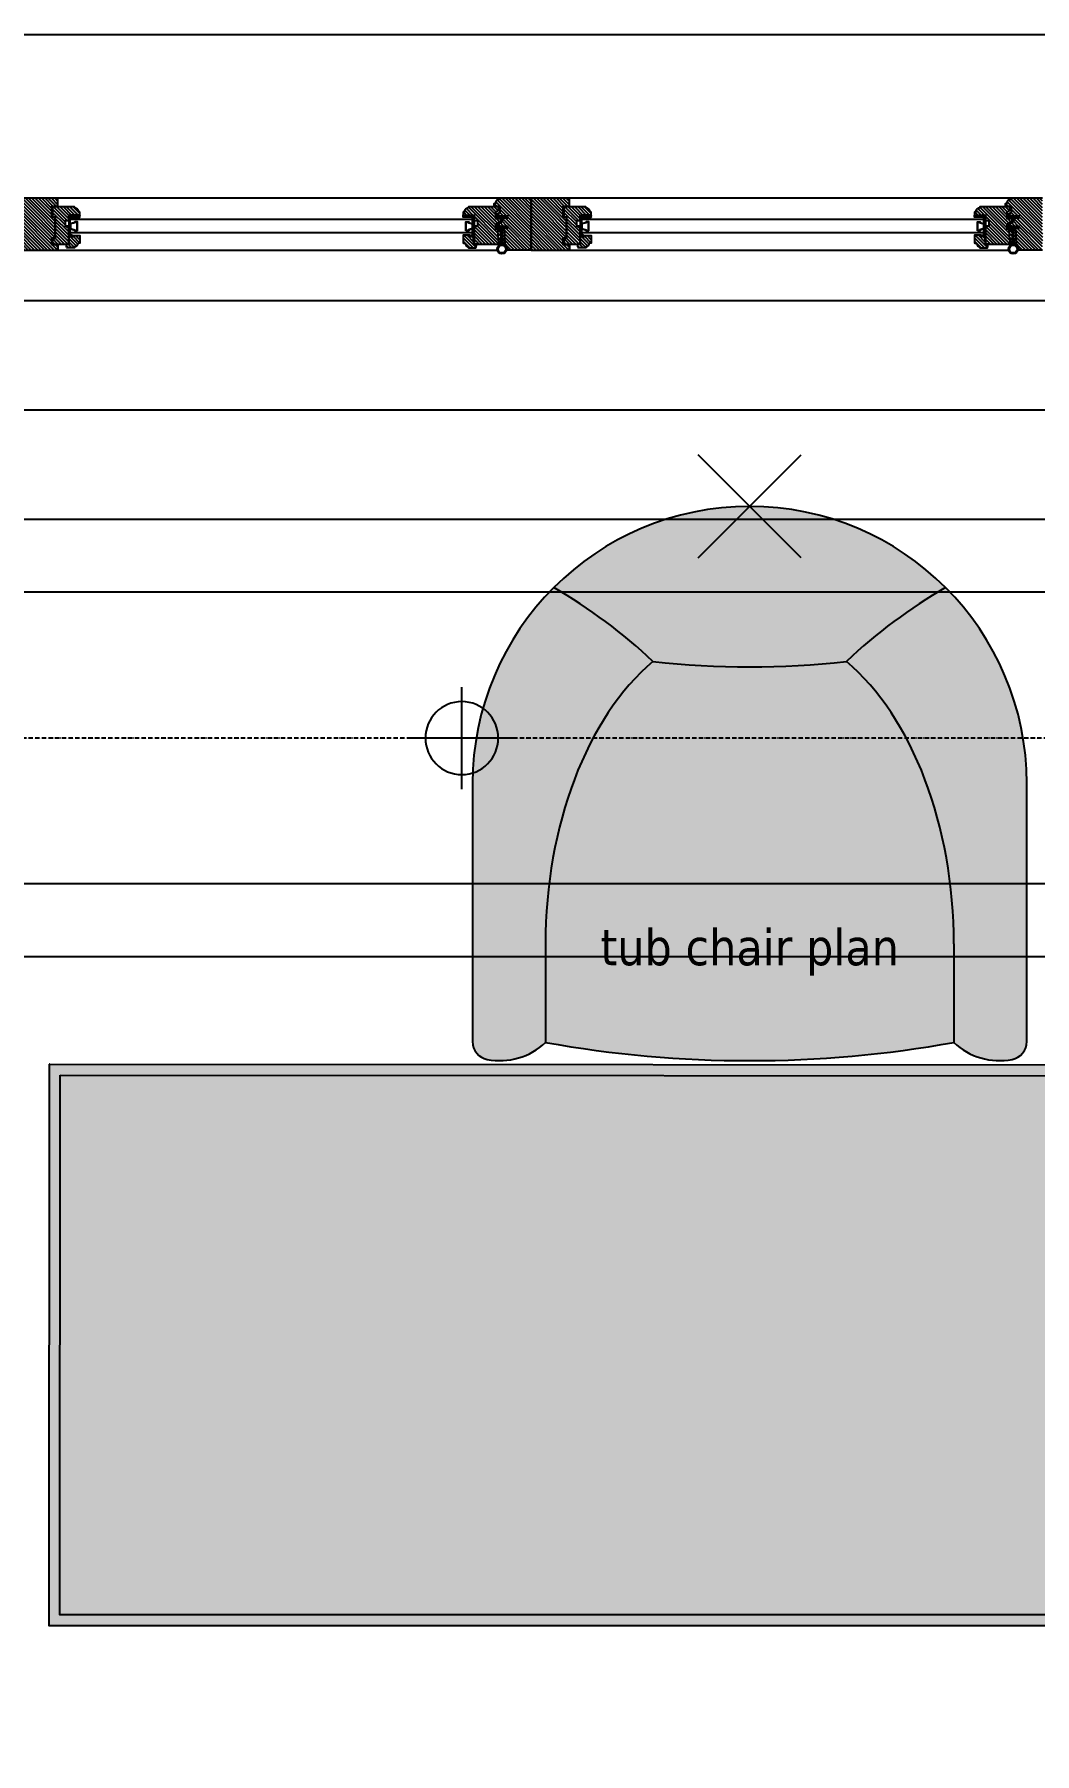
# Model space of a CAD drawing. Header units: millimetres. Extents: x 10553 to 38258, y 46576 to 64025.
# Drawn here: x 27994 to 29366, y 56403 to 58760 of the extents above; entities that cross this region are included whole.
import ezdxf

# ---------------------------------------------------------------- set-up
doc = ezdxf.new("R2010")
doc.units = ezdxf.units.MM
doc.linetypes.add('ACAD_ISO10W100', pattern=[18, 12, -3, 0, -3])
doc.linetypes.add('HIDDEN2', pattern=[4.7625, 3.175, -1.5875])
for name, color, linetype in [('ceiling', 232, 'Continuous'), ('cont', 175, 'Continuous'), ('contour', 4, 'Continuous'), ('floor', 172, 'Continuous'), ('furn', 34, 'Continuous'), ('furn hatch', 254, 'Continuous'), ('light', 230, 'Continuous'), ('plaster', 81, 'Continuous'), ('wall', 5, 'Continuous'), ('windows', 7, 'Continuous')]:
    doc.layers.add(name, color=color, linetype=linetype)
doc.styles.get("Standard").update_dxf_attribs({"font": 'arial.ttf'})

# ---------------------------------------------------------------- blocks, each defined once
blk = doc.blocks.new('tub chair (pl)')
at = {"layer": 'furn hatch'}
blk.add_hatch(color=256, dxfattribs=at).paths.add_polyline_path([(-380, -380), (-380, -733.8, 0.359132), (-359.8, -758.3, 0.242773), (-280, -735, 0.089286), (280, -735, 0.242773), (359.8, -758.3, 0.359132), (380, -733.8), (380, -380, 1)])
at = {"color": 0}
for p, q in [((-280, -600), (-280, -735)), ((280, -600), (280, -735))]:
    blk.add_line(p, q, dxfattribs=at)
blk.add_lwpolyline([(280, -735, 0.242773), (359.8, -758.3, 0.359132), (380, -733.8), (380, -380, 1), (-380, -380), (-380, -733.8, 0.359132), (-359.8, -758.3, 0.242773), (-280, -735)], format="xyb", dxfattribs=at)
for centre, radius, start, end in [((-636, -747.3), 734.5, 46.7343, 59.9917), ((636, -747.3), 734.5, 120.0083, 133.2657), ((0, 955.2), 1175.2, 263.5198, 276.4802), ((0, 820.5), 1580.5, 259.7957, 280.2043)]:
    blk.add_arc(centre, radius, start, end, dxfattribs=at)
for start_param, end_param in [(3.63505, 4.712389), (1.570796, 2.648135)]:
    blk.add_ellipse((0, -600), major_axis=(0, -440), ratio=0.636364, start_param=start_param, end_param=end_param, dxfattribs=at)
at = {"layer": 'contour'}
blk.add_lwpolyline([(280, -735, 0.242773), (359.8, -758.3, 0.359132), (380, -733.8), (380, -380, 1), (-380, -380), (-380, -733.8, 0.359132), (-359.8, -758.3, 0.242773), (-280, -735, 0.089286)], format="xyb", close=True, dxfattribs=at)
blk = doc.blocks.new('chair 700 plan')
at = {"layer": 'Defpoints', "color": 1}
for points in [[(-70.7, -70.7), (70.7, 70.7)], [(70.7, -70.7), (-70.7, 70.7)]]:
    blk.add_lwpolyline(points, dxfattribs=at)
at = {"layer": 'cont', "color": 34}
blk.add_blockref('tub chair (pl)', (0, 0), dxfattribs=at)
at = {"layer": 'Defpoints', "color": 40, "insert": (0, -611.3), "char_height": 50, "width": 1041.993, "attachment_point": 5}
blk.add_mtext('{\\fTahoma|b0|i0|c0|p34;tub chair plan}', dxfattribs=at)
blk = doc.blocks.new('downlight')
at = {"color": 0}
for p, q in [((0, 10.5), (0, -10.5)), ((-10.5, 0), (10.5, 0))]:
    blk.add_line(p, q, dxfattribs=at)
blk.add_circle((0, 0), 7.5, dxfattribs=at)
blk = doc.blocks.new('Joint-K7335')
at = {"layer": 'windows', "color": 7}
for points in [[(3.9, 10.7, -0.206505), (4.5, 11.8, -0.277528), (4.6, 11.7), (4.7, 11.5, 0.626267), (5.4, 11.5, 0.131441), (5.5, 11.7), (5.5, 18, 0.509109), (4.6, 18.4, -0.294424), (2, 18.3, 0.173488), (1.3, 18.5), (0, 18.5), (0, 2.1, 0.415334), (1.2, 0.9, 0.048115), (1.5, 0.9, 0.113375), (1.5, 1), (4, 2.8, 0.235966), (4, 2.9), (4, 3.3, 0.247659), (4, 3.4, 0.287937), (3.6, 3.4), (1.8, 2.3, -0.576722), (1.5, 2.5), (1.5, 3.3, -0.235966), (1.6, 3.5), (4, 5.3, 0.235966), (4, 5.3), (4, 5.7, 0.247659), (4, 5.8, 0.287937), (3.6, 5.8), (1.8, 4.8, -0.576722), (1.5, 5), (1.5, 6.3, -0.384094), (2.6, 7.5, -0.021813), (2.7, 7.5), (6.5, 7.5), (6.5, 7.6, 0.333043), (5.7, 8.5, -0.293245), (5.3, 8.9, 0.008528), (5.2, 9.3, 0.265517), (5, 9.5, 0.023748), (4.8, 9.5, -0.356149), (3.9, 10.7, -0.356149)], [(3.2, 10.8, 0.355005), (4.6, 8.8, -0.567624), (4.7, 8.8, -0.24708), (4.4, 8.7), (2.2, 9, -0.351704), (1.2, 10.1), (1.2, 12.9, -0.414214), (1.5, 13.2), (1.6, 13.2, 0.277073), (1.9, 13.4), (3.7, 16.8, -0.041112), (3.8, 17), (4.1, 17.7, -0.50666), (4.6, 17.7, -0.2771), (4.6, 17.5), (4.6, 13.3, 0.213422), (4.7, 13.1, -0.886227), (4.4, 12.6, 0.250571), (3.2, 10.8)]]:
    blk.add_lwpolyline(points, format="xyb", dxfattribs=at)
blk.add_lwpolyline([(1.6, 17.8, 0.632714), (1, 17.6), (1, 14.2, 0.78091), (1.6, 14.1), (3.2, 17.1, -0.117333), (3.3, 17.2, 1.218085), (3, 17.5, -0.285776), (2.7, 17.3, -0.145588)], format="xyb", close=True, dxfattribs=at)
blk = doc.blocks.new('table 36')
h = blk.add_hatch(color=254)
h.dxf.hatch_style = 1
h.paths.add_polyline_path([(-2228.6, 770), (-572.1, 769), (-572.1, 1537.9), (0, 1537.9), (0, 0), (-2228.6, 0), (-2228.1, 770)])
at = {"color": 0}
for points in [[(-2228.6, 770), (-572.1, 769), (-572.1, 1537.9), (0, 1537.9), (0, 0), (-2228.6, 0), (-2228.1, 770)], [(-2213.1, 755), (-557.1, 754), (-557.1, 1522.9), (-15, 1522.9), (-15, 15), (-2213.6, 15)]]:
    blk.add_lwpolyline(points, close=True, dxfattribs=at)
at = {"color": 0, "linetype": 'HIDDEN2'}
for points in [[(-572.1, 769), (-266.9, 770), (-268.6, 0)], [(-572.1, 769), (-572.1, 0)]]:
    blk.add_lwpolyline(points, dxfattribs=at)

msp = doc.modelspace()

# ---------------------------------------------------------------- hatches: boundary and pattern name
at = {"layer": 'windows'}
h = msp.add_hatch(dxfattribs=at)
h.set_pattern_fill('ANSI31', color=4, angle=-90, style=0)
h.set_pattern_definition([(135, (151958.6385, 51382.7554), (2.24506403, 2.24506403), [])])
edge = h.paths.add_edge_path()
edge.add_line((28041, 58512.7), (28056.3, 58512.7))
edge.add_line((28056.3, 58512.7), (28056.3, 58516.5))
edge.add_line((28056.3, 58516.5), (28054.8, 58516.5))
edge.add_arc((28048.8, 58516.5), 6, 360, 450)
edge.add_line((28048.8, 58522.5), (28048.8, 58524))
edge.add_line((28048.8, 58524), (28018.8, 58524))
edge.add_line((28018.8, 58524), (28018.8, 58510.5))
edge.add_line((28018.8, 58510.5), (28022.6, 58510.5))
edge.add_line((28022.6, 58510.5), (28022.6, 58480.5))
edge.add_line((28022.6, 58480.5), (28018.8, 58480.5))
edge.add_line((28018.8, 58480.5), (28018.8, 58473))
edge.add_line((28018.8, 58473), (28041, 58473))
edge.add_line((28041, 58473), (28041, 58497.7))
edge.add_line((28041, 58497.7), (28036.5, 58497.7))
edge.add_line((28036.5, 58497.7), (28036.5, 58505.2))
edge.add_line((28036.5, 58505.2), (28041, 58505.2))
edge.add_line((28041, 58505.2), (28041, 58512.7))
h.paths.add_polyline_path([(28026.3, 58525), (28026.3, 58535.7), (27973.8, 58535.7), (27973.8, 58464.7), (28026.3, 58464.7), (28026.3, 58472), (28017.8, 58472), (28017.8, 58481.5), (28022.6, 58481.5), (28022.6, 58509.5), (28017.8, 58509.5), (28017.8, 58525)])
edge = h.paths.add_edge_path()
edge.add_line((28041.7, 58483.2), (28047, 58483.2))
edge.add_line((28047, 58483.2), (28047, 58484.7))
edge.add_line((28047, 58484.7), (28056.3, 58484.7))
edge.add_line((28056.3, 58484.7), (28056.3, 58474.2))
edge.add_arc((28056.2, 58470.4), 3.87, 88.7048, 161.2792)
edge.add_arc((28048.9, 58472.9), 3.87, 268.7048, 341.2792, ccw=False)
edge.add_line((28048.8, 58469), (28048.8, 58467.7))
edge.add_line((28048.8, 58467.7), (28038.5, 58467.7))
edge.add_line((28038.5, 58467.7), (28037.6, 58472.7))
edge.add_line((28037.6, 58472.7), (28041.7, 58472.7))
edge.add_line((28041.7, 58472.7), (28041.7, 58483.2))
h = msp.add_hatch(dxfattribs=at)
h.set_pattern_fill('ANSI31', color=4, angle=-90, style=0)
h.set_pattern_definition([(135, (151687.3885, 51382.7554), (2.24506403, 2.24506403), [])])
edge = h.paths.add_edge_path()
edge.add_line((28633.1, 58507.5), (28626.7, 58507.5))
edge.add_line((28626.7, 58507.5), (28626.7, 58517.2))
edge.add_line((28626.7, 58517.2), (28629.7, 58519))
edge.add_arc((28629, 58520.3), 1.5, 300.1137, 360)
edge.add_line((28630.5, 58520.3), (28630.5, 58523.6))
edge.add_line((28630.5, 58523.6), (28630.1, 58524))
edge.add_line((28630.1, 58524), (28589.2, 58524))
edge.add_line((28589.2, 58524), (28589.2, 58522.5))
edge.add_arc((28589.2, 58516.5), 6, 90, 180)
edge.add_line((28583.2, 58516.5), (28581.7, 58516.5))
edge.add_line((28581.7, 58516.5), (28581.7, 58512.7))
edge.add_line((28581.7, 58512.7), (28597.1, 58512.7))
edge.add_line((28597.1, 58512.7), (28597.1, 58505.2))
edge.add_line((28597.1, 58505.2), (28601.6, 58505.2))
edge.add_line((28601.6, 58505.2), (28601.6, 58497.7))
edge.add_line((28601.6, 58497.7), (28597.1, 58497.7))
edge.add_line((28597.1, 58497.7), (28597.1, 58473))
edge.add_line((28597.1, 58473), (28633.8, 58473))
edge.add_line((28633.8, 58473), (28634.2, 58473.3))
edge.add_line((28634.2, 58473.3), (28633.7, 58493.2))
edge.add_line((28633.7, 58493.2), (28633.3, 58493.6))
edge.add_line((28633.3, 58493.6), (28626.7, 58493.6))
edge.add_line((28626.7, 58493.6), (28626.7, 58500.3))
edge.add_line((28626.7, 58500.3), (28633.5, 58504.5))
edge.add_line((28633.5, 58504.5), (28633.5, 58507.1))
edge.add_line((28633.5, 58507.1), (28633.1, 58507.5))
edge = h.paths.add_edge_path()
edge.add_line((28596.3, 58483.5), (28591.1, 58483.5))
edge.add_line((28591.1, 58483.5), (28591.1, 58485))
edge.add_line((28591.1, 58485), (28581.7, 58485))
edge.add_line((28581.7, 58485), (28581.7, 58474.5))
edge.add_arc((28581.8, 58470.6), 3.87, 18.7208, 91.2952, ccw=False)
edge.add_arc((28589.1, 58473.1), 3.87, 198.7208, 271.2952)
edge.add_line((28589.2, 58469.2), (28589.2, 58467.7))
edge.add_line((28589.2, 58467.7), (28599.5, 58467.7))
edge.add_line((28599.5, 58467.7), (28600.5, 58473))
edge.add_line((28600.5, 58473), (28596.7, 58473))
edge.add_line((28596.7, 58473), (28596.3, 58483.5))
edge = h.paths.add_edge_path()
edge.add_line((28635.3, 58492.2), (28635.3, 58473))
edge.add_arc((28635.3, 58466.2), 6.75, 0, 90, ccw=False)
edge.add_line((28642.1, 58466.2), (28642.1, 58465.2))
edge.add_line((28642.1, 58465.2), (28675.1, 58465.2))
edge.add_line((28675.1, 58465.2), (28675.1, 58535.7))
edge.add_line((28675.1, 58535.7), (28631.6, 58535.7))
edge.add_line((28631.6, 58535.7), (28631.6, 58534.2))
edge.add_arc((28631.6, 58528.2), 6, 90, 180)
edge.add_line((28625.6, 58528.2), (28624.1, 58528.2))
edge.add_line((28624.1, 58528.2), (28624.1, 58525.1))
edge.add_line((28624.1, 58525.1), (28632.3, 58525.1))
edge.add_line((28632.3, 58525.1), (28632.3, 58516.1))
edge.add_line((28632.3, 58516.1), (28628.6, 58513.8))
edge.add_line((28628.6, 58513.8), (28628.6, 58512))
edge.add_line((28628.6, 58512), (28629, 58511.6))
edge.add_line((28629, 58511.6), (28642.5, 58511.6))
edge.add_line((28642.5, 58511.6), (28642.5, 58508.6))
edge.add_line((28642.5, 58508.6), (28636.8, 58508.6))
edge.add_line((28636.8, 58508.6), (28636.8, 58506.1))
edge.add_line((28636.8, 58506.1), (28635.3, 58506.1))
edge.add_line((28635.3, 58506.1), (28635.3, 58504))
edge.add_line((28635.3, 58504), (28628.6, 58500))
edge.add_line((28628.6, 58500), (28628.6, 58498.1))
edge.add_line((28628.6, 58498.1), (28629, 58497.7))
edge.add_line((28629, 58497.7), (28642.5, 58497.7))
edge.add_line((28642.5, 58497.7), (28642.5, 58494.7))
edge.add_line((28642.5, 58494.7), (28636.8, 58494.7))
edge.add_line((28636.8, 58494.7), (28636.8, 58492.2))
h = msp.add_hatch(dxfattribs=at)
h.set_pattern_fill('ANSI31', color=4, angle=-90, style=0)
h.set_pattern_definition([(135, (152659.8885, 51382.7554), (2.24506403, 2.24506403), [])])
edge = h.paths.add_edge_path()
edge.add_line((28742.2, 58512.7), (28757.6, 58512.7))
edge.add_line((28757.6, 58512.7), (28757.6, 58516.5))
edge.add_line((28757.6, 58516.5), (28756.1, 58516.5))
edge.add_arc((28750.1, 58516.5), 6, 360, 450)
edge.add_line((28750.1, 58522.5), (28750.1, 58524))
edge.add_line((28750.1, 58524), (28720.1, 58524))
edge.add_line((28720.1, 58524), (28720.1, 58510.5))
edge.add_line((28720.1, 58510.5), (28723.8, 58510.5))
edge.add_line((28723.8, 58510.5), (28723.8, 58480.5))
edge.add_line((28723.8, 58480.5), (28720.1, 58480.5))
edge.add_line((28720.1, 58480.5), (28720.1, 58473))
edge.add_line((28720.1, 58473), (28742.2, 58473))
edge.add_line((28742.2, 58473), (28742.2, 58497.7))
edge.add_line((28742.2, 58497.7), (28737.7, 58497.7))
edge.add_line((28737.7, 58497.7), (28737.7, 58505.2))
edge.add_line((28737.7, 58505.2), (28742.2, 58505.2))
edge.add_line((28742.2, 58505.2), (28742.2, 58512.7))
h.paths.add_polyline_path([(28727.6, 58525), (28727.6, 58535.7), (28675.1, 58535.7), (28675.1, 58464.7), (28727.6, 58464.7), (28727.6, 58472), (28719.1, 58472), (28719.1, 58481.5), (28723.8, 58481.5), (28723.8, 58509.5), (28719.1, 58509.5), (28719.1, 58525)])
edge = h.paths.add_edge_path()
edge.add_line((28743, 58483.2), (28748.2, 58483.2))
edge.add_line((28748.2, 58483.2), (28748.2, 58484.7))
edge.add_line((28748.2, 58484.7), (28757.6, 58484.7))
edge.add_line((28757.6, 58484.7), (28757.6, 58474.2))
edge.add_arc((28757.5, 58470.4), 3.87, 88.7048, 161.2792)
edge.add_arc((28750.2, 58472.9), 3.87, 268.7048, 341.2792, ccw=False)
edge.add_line((28750.1, 58469), (28750.1, 58467.7))
edge.add_line((28750.1, 58467.7), (28739.8, 58467.7))
edge.add_line((28739.8, 58467.7), (28738.8, 58472.7))
edge.add_line((28738.8, 58472.7), (28743, 58472.7))
edge.add_line((28743, 58472.7), (28743, 58483.2))
h = msp.add_hatch(dxfattribs=at)
h.set_pattern_fill('ANSI31', color=4, angle=-90, style=0)
h.set_pattern_definition([(135, (152388.6385, 51382.7554), (2.24506403, 2.24506403), [])])
edge = h.paths.add_edge_path()
edge.add_line((29334.3, 58507.5), (29328, 58507.5))
edge.add_line((29328, 58507.5), (29328, 58517.2))
edge.add_line((29328, 58517.2), (29331, 58519))
edge.add_arc((29330.2, 58520.3), 1.5, 300.1137, 360)
edge.add_line((29331.7, 58520.3), (29331.7, 58523.6))
edge.add_line((29331.7, 58523.6), (29331.3, 58524))
edge.add_line((29331.3, 58524), (29290.5, 58524))
edge.add_line((29290.5, 58524), (29290.5, 58522.5))
edge.add_arc((29290.5, 58516.5), 6, 90, 180)
edge.add_line((29284.5, 58516.5), (29283, 58516.5))
edge.add_line((29283, 58516.5), (29283, 58512.7))
edge.add_line((29283, 58512.7), (29298.3, 58512.7))
edge.add_line((29298.3, 58512.7), (29298.3, 58505.2))
edge.add_line((29298.3, 58505.2), (29302.8, 58505.2))
edge.add_line((29302.8, 58505.2), (29302.8, 58497.7))
edge.add_line((29302.8, 58497.7), (29298.3, 58497.7))
edge.add_line((29298.3, 58497.7), (29298.3, 58473))
edge.add_line((29298.3, 58473), (29335.1, 58473))
edge.add_line((29335.1, 58473), (29335.5, 58473.3))
edge.add_line((29335.5, 58473.3), (29334.9, 58493.2))
edge.add_line((29334.9, 58493.2), (29334.5, 58493.6))
edge.add_line((29334.5, 58493.6), (29328, 58493.6))
edge.add_line((29328, 58493.6), (29328, 58500.3))
edge.add_line((29328, 58500.3), (29334.7, 58504.5))
edge.add_line((29334.7, 58504.5), (29334.7, 58507.1))
edge.add_line((29334.7, 58507.1), (29334.3, 58507.5))
edge = h.paths.add_edge_path()
edge.add_line((29297.6, 58483.5), (29292.3, 58483.5))
edge.add_line((29292.3, 58483.5), (29292.3, 58485))
edge.add_line((29292.3, 58485), (29283, 58485))
edge.add_line((29283, 58485), (29283, 58474.5))
edge.add_arc((29283, 58470.6), 3.87, 18.7208, 91.2952, ccw=False)
edge.add_arc((29290.4, 58473.1), 3.87, 198.7208, 271.2952)
edge.add_line((29290.5, 58469.2), (29290.5, 58467.7))
edge.add_line((29290.5, 58467.7), (29300.8, 58467.7))
edge.add_line((29300.8, 58467.7), (29301.7, 58473))
edge.add_line((29301.7, 58473), (29298, 58473))
edge.add_line((29298, 58473), (29297.6, 58483.5))
edge = h.paths.add_edge_path()
edge.add_line((29336.6, 58492.2), (29336.6, 58473))
edge.add_arc((29336.6, 58466.2), 6.75, 0, 90, ccw=False)
edge.add_line((29343.3, 58466.2), (29343.3, 58465.2))
edge.add_line((29343.3, 58465.2), (29376.3, 58465.2))
edge.add_line((29376.3, 58465.2), (29376.3, 58535.7))
edge.add_line((29376.3, 58535.7), (29332.8, 58535.7))
edge.add_line((29332.8, 58535.7), (29332.8, 58534.2))
edge.add_arc((29332.8, 58528.2), 6, 90, 180)
edge.add_line((29326.8, 58528.2), (29325.3, 58528.2))
edge.add_line((29325.3, 58528.2), (29325.3, 58525.1))
edge.add_line((29325.3, 58525.1), (29333.6, 58525.1))
edge.add_line((29333.6, 58525.1), (29333.6, 58516.1))
edge.add_line((29333.6, 58516.1), (29329.8, 58513.8))
edge.add_line((29329.8, 58513.8), (29329.8, 58512))
edge.add_line((29329.8, 58512), (29330.2, 58511.6))
edge.add_line((29330.2, 58511.6), (29343.7, 58511.6))
edge.add_line((29343.7, 58511.6), (29343.7, 58508.6))
edge.add_line((29343.7, 58508.6), (29338.1, 58508.6))
edge.add_line((29338.1, 58508.6), (29338.1, 58506.1))
edge.add_line((29338.1, 58506.1), (29336.6, 58506.1))
edge.add_line((29336.6, 58506.1), (29336.6, 58504))
edge.add_line((29336.6, 58504), (29329.8, 58500))
edge.add_line((29329.8, 58500), (29329.8, 58498.1))
edge.add_line((29329.8, 58498.1), (29330.2, 58497.7))
edge.add_line((29330.2, 58497.7), (29343.7, 58497.7))
edge.add_line((29343.7, 58497.7), (29343.7, 58494.7))
edge.add_line((29343.7, 58494.7), (29338.1, 58494.7))
edge.add_line((29338.1, 58494.7), (29338.1, 58492.2))
at = {"layer": 'windows', "ltscale": 10}
h = msp.add_hatch(dxfattribs=at)
h.set_pattern_fill('BRASS', color=4, scale=0.225, angle=-135, style=0)
h.set_pattern_definition([(315, (26044.0587, 57908.5283), (1.0102788, 1.0102788), []), (315, (26044.5638, 57909.0334), (1.0102788, 1.0102788), [0.714375, -0.3571875])])
h.paths.add_polyline_path([(28044.3, 58512.7), (28044.3, 58509.7), (28053.3, 58509.7), (28053.3, 58512.7)])
h = msp.add_hatch(dxfattribs=at)
h.set_pattern_fill('ANGLE', color=4, scale=0.1125, angle=-135, style=0)
h.set_pattern_definition([(315, (26044.0587, 57908.5283), (0.55565335, 0.55565335), [0.5715, -0.2143125]), (45, (26044.0587, 57908.5283), (-0.55565335, 0.55565335), [0.5715, -0.2143125])])
h.paths.add_polyline_path([(28053.3, 58512.7), (28053.3, 58509.7), (28056.3, 58509.7), (28056.3, 58512.7)])
h = msp.add_hatch(dxfattribs=at)
h.set_pattern_fill('ANGLE', color=4, scale=0.1125, angle=-135, style=0)
h.set_pattern_definition([(225, (30593.9866, 57908.5283), (-0.55565335, 0.55565335), [0.5715, -0.2143125]), (135, (30593.9866, 57908.5283), (0.55565335, 0.55565335), [0.5715, -0.2143125])])
h.paths.add_polyline_path([(28584.7, 58512.7), (28584.7, 58509.7), (28581.7, 58509.7), (28581.7, 58512.7)])
h = msp.add_hatch(dxfattribs=at)
h.set_pattern_fill('BRASS', color=4, scale=0.225, angle=-135, style=0)
h.set_pattern_definition([(225, (30593.9866, 57908.5283), (-1.0102788, 1.0102788), []), (225, (30593.4814, 57909.0334), (-1.0102788, 1.0102788), [0.714375, -0.3571875])])
h.paths.add_polyline_path([(28593.7, 58512.7), (28593.7, 58509.7), (28584.7, 58509.7), (28584.7, 58512.7)])
h = msp.add_hatch(dxfattribs=at)
h.set_pattern_fill('BRASS', color=4, scale=0.225, angle=-135, style=0)
h.set_pattern_definition([(315, (26745.3087, 57908.5283), (1.0102788, 1.0102788), []), (315, (26745.8138, 57909.0334), (1.0102788, 1.0102788), [0.714375, -0.3571875])])
h.paths.add_polyline_path([(28745.6, 58512.7), (28745.6, 58509.7), (28754.6, 58509.7), (28754.6, 58512.7)])
h = msp.add_hatch(dxfattribs=at)
h.set_pattern_fill('ANGLE', color=4, scale=0.1125, angle=-135, style=0)
h.set_pattern_definition([(315, (26745.3087, 57908.5283), (0.55565335, 0.55565335), [0.5715, -0.2143125]), (45, (26745.3087, 57908.5283), (-0.55565335, 0.55565335), [0.5715, -0.2143125])])
h.paths.add_polyline_path([(28754.6, 58512.7), (28754.6, 58509.7), (28757.6, 58509.7), (28757.6, 58512.7)])
h = msp.add_hatch(dxfattribs=at)
h.set_pattern_fill('ANGLE', color=4, scale=0.1125, angle=-135, style=0)
h.set_pattern_definition([(225, (31295.2366, 57908.5283), (-0.55565335, 0.55565335), [0.5715, -0.2143125]), (135, (31295.2366, 57908.5283), (0.55565335, 0.55565335), [0.5715, -0.2143125])])
h.paths.add_polyline_path([(29286, 58512.7), (29286, 58509.7), (29283, 58509.7), (29283, 58512.7)])
h = msp.add_hatch(dxfattribs=at)
h.set_pattern_fill('BRASS', color=4, scale=0.225, angle=-135, style=0)
h.set_pattern_definition([(225, (31295.2366, 57908.5283), (-1.0102788, 1.0102788), []), (225, (31294.7314, 57909.0334), (-1.0102788, 1.0102788), [0.714375, -0.3571875])])
h.paths.add_polyline_path([(29295, 58512.7), (29295, 58509.7), (29286, 58509.7), (29286, 58512.7)])
h = msp.add_hatch(dxfattribs=at)
h.set_pattern_fill('ANGLE', color=4, scale=0.1125, angle=-135, style=0)
h.set_pattern_definition([(315, (26044.0587, 57898.7783), (0.55565335, 0.55565335), [0.5715, -0.2143125]), (45, (26044.0587, 57898.7783), (-0.55565335, 0.55565335), [0.5715, -0.2143125])])
edge = h.paths.add_edge_path()
edge.add_line((28041, 58485), (28043.2, 58485))
edge.add_line((28043.2, 58485), (28043.2, 58486.5))
edge.add_arc((28042.1, 58486.2), 1.16, 14.793, 165.207)
edge.add_line((28041, 58486.5), (28041, 58485))
h = msp.add_hatch(dxfattribs=at)
h.set_pattern_fill('ANGLE', color=4, scale=0.1125, angle=-135, style=0)
h.set_pattern_definition([(315, (26039.9337, 57898.7783), (0.55565335, 0.55565335), [0.5715, -0.2143125]), (45, (26039.9337, 57898.7783), (-0.55565335, 0.55565335), [0.5715, -0.2143125])])
edge = h.paths.add_edge_path()
edge.add_line((28041.3, 58483.5), (28045.8, 58483.5))
edge.add_arc((28045.3, 58484.2), 0.938, 306.8699, 413.1301)
edge.add_line((28045.8, 58485), (28041.3, 58485))
edge.add_arc((28041.9, 58484.2), 0.926, 125.8841, 234.1159)
h = msp.add_hatch(dxfattribs=at)
h.set_pattern_fill('ANGLE', color=4, scale=0.1125, angle=-135, style=0)
h.set_pattern_definition([(225, (30598.1116, 57898.7783), (-0.55565335, 0.55565335), [0.5715, -0.2143125]), (135, (30598.1116, 57898.7783), (0.55565335, 0.55565335), [0.5715, -0.2143125])])
edge = h.paths.add_edge_path()
edge.add_line((28596.7, 58483.5), (28592.2, 58483.5))
edge.add_arc((28592.8, 58484.2), 0.938, 126.8699, 233.1301, ccw=False)
edge.add_line((28592.2, 58485), (28596.7, 58485))
edge.add_arc((28596.2, 58484.2), 0.926, -54.1159, 54.1159, ccw=False)
h = msp.add_hatch(dxfattribs=at)
h.set_pattern_fill('ANGLE', color=4, scale=0.1125, angle=-135, style=0)
h.set_pattern_definition([(225, (30593.9866, 57898.7783), (-0.55565335, 0.55565335), [0.5715, -0.2143125]), (135, (30593.9866, 57898.7783), (0.55565335, 0.55565335), [0.5715, -0.2143125])])
edge = h.paths.add_edge_path()
edge.add_line((28597.1, 58485), (28594.8, 58485))
edge.add_line((28594.8, 58485), (28594.8, 58486.5))
edge.add_arc((28596, 58486.2), 1.16, 14.793, 165.207, ccw=False)
edge.add_line((28597.1, 58486.5), (28597.1, 58485))
h = msp.add_hatch(dxfattribs=at)
h.set_pattern_fill('ANGLE', color=4, scale=0.1125, angle=-135, style=0)
h.set_pattern_definition([(315, (26745.3087, 57898.7783), (0.55565335, 0.55565335), [0.5715, -0.2143125]), (45, (26745.3087, 57898.7783), (-0.55565335, 0.55565335), [0.5715, -0.2143125])])
edge = h.paths.add_edge_path()
edge.add_line((28742.2, 58485), (28744.5, 58485))
edge.add_line((28744.5, 58485), (28744.5, 58486.5))
edge.add_arc((28743.3, 58486.2), 1.16, 14.793, 165.207)
edge.add_line((28742.2, 58486.5), (28742.2, 58485))
h = msp.add_hatch(dxfattribs=at)
h.set_pattern_fill('ANGLE', color=4, scale=0.1125, angle=-135, style=0)
h.set_pattern_definition([(315, (26741.1837, 57898.7783), (0.55565335, 0.55565335), [0.5715, -0.2143125]), (45, (26741.1837, 57898.7783), (-0.55565335, 0.55565335), [0.5715, -0.2143125])])
edge = h.paths.add_edge_path()
edge.add_line((28742.6, 58483.5), (28747.1, 58483.5))
edge.add_arc((28746.5, 58484.2), 0.938, 306.8699, 413.1301)
edge.add_line((28747.1, 58485), (28742.6, 58485))
edge.add_arc((28743.1, 58484.2), 0.926, 125.8841, 234.1159)
h = msp.add_hatch(dxfattribs=at)
h.set_pattern_fill('ANGLE', color=4, scale=0.1125, angle=-135, style=0)
h.set_pattern_definition([(225, (31299.3616, 57898.7783), (-0.55565335, 0.55565335), [0.5715, -0.2143125]), (135, (31299.3616, 57898.7783), (0.55565335, 0.55565335), [0.5715, -0.2143125])])
edge = h.paths.add_edge_path()
edge.add_line((29298, 58483.5), (29293.5, 58483.5))
edge.add_arc((29294, 58484.2), 0.938, 126.8699, 233.1301, ccw=False)
edge.add_line((29293.5, 58485), (29298, 58485))
edge.add_arc((29297.4, 58484.2), 0.926, -54.1159, 54.1159, ccw=False)
h = msp.add_hatch(dxfattribs=at)
h.set_pattern_fill('ANGLE', color=4, scale=0.1125, angle=-135, style=0)
h.set_pattern_definition([(225, (31295.2366, 57898.7783), (-0.55565335, 0.55565335), [0.5715, -0.2143125]), (135, (31295.2366, 57898.7783), (0.55565335, 0.55565335), [0.5715, -0.2143125])])
edge = h.paths.add_edge_path()
edge.add_line((29298.3, 58485), (29296.1, 58485))
edge.add_line((29296.1, 58485), (29296.1, 58486.5))
edge.add_arc((29297.2, 58486.2), 1.16, 14.793, 165.207, ccw=False)
edge.add_line((29298.3, 58486.5), (29298.3, 58485))

# ---------------------------------------------------------------- linework, layer by layer
at = {"layer": 'ceiling', "linetype": 'ByBlock'}
msp.add_lwpolyline([(26482.6, 58245.5), (30257.6, 58245.5), (30257.6, 58095.5), (26482.6, 58095.5), (26482.6, 58245.5)], dxfattribs=at)
for points in [[(30257.6, 58095.5), (26482.6, 58095.5), (26482.6, 53575.5), (30257.6, 53575.5)], [(27002.6, 53675.5), (30157.6, 53675.5), (30157.6, 57995.5), (27002.6, 57995.5)], [(27402.6, 54075.5), (29757.6, 54075.5), (29757.6, 57595.5), (27402.6, 57595.5)]]:
    msp.add_lwpolyline(points, close=True, dxfattribs=at)
at = {"layer": 'ceiling', "color": 233}
msp.add_lwpolyline([(27502.6, 54175.5), (29657.6, 54175.5), (29657.6, 57495.5), (27502.6, 57495.5)], close=True, dxfattribs=at)
at = {"layer": 'floor', "linetype": 'ByBlock'}
msp.add_lwpolyline([(26482.6, 58245.5), (27477.6, 58245.5), (27477.6, 58395.5), (29877.6, 58395.5), (29877.6, 58245.5), (30257.6, 58245.5), (30257.6, 53575.5), (28187.6, 53575.5), (28187.6, 53460.5), (27292.6, 53460.5), (27292.6, 53575.5), (26482.6, 53575.5), (26482.6, 58245.5)], dxfattribs=at)
at = {"layer": 'light', "color": 8, "linetype": 'ACAD_ISO10W100', "ltscale": 0.5}
msp.add_lwpolyline([(27202.6, 53875.5), (29957.6, 53875.5), (29957.6, 57795.5), (27202.6, 57795.5)], close=True, dxfattribs=at)
at = {"layer": 'plaster', "linetype": 'Continuous', "lineweight": 0, "flags": 128}
msp.add_lwpolyline([(26482.6, 58245.5), (27477.6, 58245.5), (27477.6, 58395.5), (29877.6, 58395.5), (29877.6, 58245.5), (30272.6, 58245.5)], dxfattribs=at)
at = {"layer": 'wall', "color": 4, "linetype": 'ByBlock'}
msp.add_line((27277.6, 58760.5), (30077.6, 58760.5), dxfattribs=at)
at = {"layer": 'windows', "color": 8}
for p, q in [((28631.6, 58535.7), (28026.3, 58535.7)), ((29332.8, 58535.7), (28727.6, 58535.7)), ((28026.3, 58464.7), (28628.5, 58464.7)), ((28727.6, 58464.7), (29329.8, 58464.7))]:
    msp.add_line(p, q, dxfattribs=at)
at = {"layer": 'windows'}
for p, q in [((28018.8, 58510.5), (28022.6, 58510.5)), ((28043.2, 58485), (28043.2, 58509.7)), ((28636.8, 58492.2), (28635.3, 58492.2)), ((28720.1, 58510.5), (28723.8, 58510.5)), ((28744.5, 58485), (28744.5, 58509.7)), ((29338.1, 58492.2), (29336.6, 58492.2)), ((28026.3, 58473), (28026.3, 58464.7)), ((28727.6, 58473), (28727.6, 58464.7))]:
    msp.add_line(p, q, dxfattribs=at)
at = {"layer": 'windows', "color": 4, "ltscale": 10}
for p, q in [((28043.2, 58510.5), (28041, 58487.2)), ((28041, 58510.5), (28043.2, 58487.2)), ((28597.1, 58510.5), (28594.8, 58487.2)), ((28594.8, 58510.5), (28597.1, 58487.2)), ((28594.8, 58485), (28594.8, 58509.7)), ((28744.5, 58510.5), (28742.2, 58487.2)), ((28742.2, 58510.5), (28744.5, 58487.2)), ((29298.3, 58510.5), (29296.1, 58487.2)), ((29296.1, 58510.5), (29298.3, 58487.2)), ((29296.1, 58485), (29296.1, 58509.7)), ((28630.2, 58478.5), (28630.6, 58471.6)), ((28639.1, 58478.7), (28639.1, 58471.8)), ((29331.5, 58478.5), (29331.8, 58471.6)), ((29340.3, 58478.7), (29340.3, 58471.8))]:
    msp.add_line(p, q, dxfattribs=at)
at = {"layer": 'windows', "color": 7}
for p, q in [((28594.8, 58506.5), (28043.2, 58506.5)), ((29296.1, 58506.5), (28744.5, 58506.5)), ((28594.8, 58488.2), (28043.2, 58488.2)), ((29296.1, 58488.2), (28744.5, 58488.2))]:
    msp.add_line(p, q, dxfattribs=at)
for points in [[(28026.3, 58525), (28026.3, 58535.7), (27973.8, 58535.7), (27973.8, 58464.7), (28026.3, 58464.7), (28026.3, 58472), (28017.8, 58472), (28017.8, 58481.5), (28022.6, 58481.5), (28022.6, 58509.5), (28017.8, 58509.5), (28017.8, 58525), (28026.3, 58525)], [(28727.6, 58525), (28727.6, 58535.7), (28675.1, 58535.7), (28675.1, 58464.7), (28727.6, 58464.7), (28727.6, 58472), (28719.1, 58472), (28719.1, 58481.5), (28723.8, 58481.5), (28723.8, 58509.5), (28719.1, 58509.5), (28719.1, 58525), (28727.6, 58525)]]:
    msp.add_lwpolyline(points, dxfattribs=at)
for points in [[(28041, 58512.7), (28056.3, 58512.7), (28056.3, 58516.5), (28054.8, 58516.5, 0.414214), (28048.8, 58522.5), (28048.8, 58524), (28018.8, 58524), (28018.8, 58510.5), (28022.6, 58510.5), (28022.6, 58480.5), (28018.8, 58480.5), (28018.8, 58473), (28041, 58473), (28041, 58497.7), (28036.5, 58497.7), (28036.5, 58505.2), (28041, 58505.2), (28041, 58512.7)], [(28635.3, 58492.2), (28635.3, 58473, -0.414214), (28642.1, 58466.2), (28642.1, 58465.2), (28675.1, 58465.2), (28675.1, 58535.7), (28631.6, 58535.7), (28631.6, 58534.2, 0.414214), (28625.6, 58528.2), (28624.1, 58528.2), (28624.1, 58525.1), (28632.3, 58525.1), (28632.3, 58516.1), (28628.6, 58513.8), (28628.6, 58512), (28629, 58511.6), (28642.5, 58511.6), (28642.5, 58508.6), (28636.8, 58508.6), (28636.8, 58506.1), (28635.3, 58506.1), (28635.3, 58504), (28628.6, 58500), (28628.6, 58498.1), (28629, 58497.7), (28642.5, 58497.7), (28642.5, 58494.7), (28636.8, 58494.7), (28636.8, 58492.2)], [(28742.2, 58512.7), (28757.6, 58512.7), (28757.6, 58516.5), (28756.1, 58516.5, 0.414214), (28750.1, 58522.5), (28750.1, 58524), (28720.1, 58524), (28720.1, 58510.5), (28723.8, 58510.5), (28723.8, 58480.5), (28720.1, 58480.5), (28720.1, 58473), (28742.2, 58473), (28742.2, 58497.7), (28737.7, 58497.7), (28737.7, 58505.2), (28742.2, 58505.2), (28742.2, 58512.7)], [(29376.3, 58535.7), (29332.8, 58535.7), (29332.8, 58534.2, 0.414214), (29326.8, 58528.2), (29325.3, 58528.2), (29325.3, 58525.1), (29333.6, 58525.1), (29333.6, 58516.1), (29329.8, 58513.8), (29329.8, 58512), (29330.2, 58511.6), (29343.7, 58511.6), (29343.7, 58508.6), (29338.1, 58508.6), (29338.1, 58506.1), (29336.6, 58506.1), (29336.6, 58504), (29329.8, 58500), (29329.8, 58498.1), (29330.2, 58497.7), (29343.7, 58497.7), (29343.7, 58494.7), (29338.1, 58494.7), (29338.1, 58492.2)], [(29336.6, 58492.2), (29336.6, 58473, -0.414214), (29343.3, 58466.2), (29343.3, 58465.2), (29376.3, 58465.2)]]:
    msp.add_lwpolyline(points, format="xyb", dxfattribs=at)
for points in [[(28633.1, 58507.5), (28626.7, 58507.5), (28626.7, 58517.2), (28629.7, 58519, 0.267417), (28630.5, 58520.3), (28630.5, 58523.6), (28630.1, 58524), (28589.2, 58524), (28589.2, 58522.5, 0.414214), (28583.2, 58516.5), (28581.7, 58516.5), (28581.7, 58512.7), (28597.1, 58512.7), (28597.1, 58505.2), (28601.6, 58505.2), (28601.6, 58497.7), (28597.1, 58497.7), (28597.1, 58473), (28633.8, 58473), (28634.2, 58473.3), (28633.7, 58493.2), (28633.3, 58493.6), (28626.7, 58493.6), (28626.7, 58500.3), (28633.5, 58504.5), (28633.5, 58507.1)], [(29334.3, 58507.5), (29328, 58507.5), (29328, 58517.2), (29331, 58519, 0.267417), (29331.7, 58520.3), (29331.7, 58523.6), (29331.3, 58524), (29290.5, 58524), (29290.5, 58522.5, 0.414214), (29284.5, 58516.5), (29283, 58516.5), (29283, 58512.7), (29298.3, 58512.7), (29298.3, 58505.2), (29302.8, 58505.2), (29302.8, 58497.7), (29298.3, 58497.7), (29298.3, 58473), (29335.1, 58473), (29335.5, 58473.3), (29334.9, 58493.2), (29334.5, 58493.6), (29328, 58493.6), (29328, 58500.3), (29334.7, 58504.5), (29334.7, 58507.1)], [(28041.7, 58483.2), (28047, 58483.2), (28047, 58484.7), (28056.3, 58484.7), (28056.3, 58474.2, 0.327693), (28052.6, 58471.6, -0.327693), (28048.8, 58469), (28048.8, 58467.7), (28038.5, 58467.7), (28037.6, 58472.7), (28041.7, 58472.7), (28041.7, 58483.2)], [(28596.3, 58483.5), (28591.1, 58483.5), (28591.1, 58485), (28581.7, 58485), (28581.7, 58474.5, -0.327693), (28585.5, 58471.8, 0.327693), (28589.2, 58469.2), (28589.2, 58467.7), (28599.5, 58467.7), (28600.5, 58473), (28596.7, 58473), (28596.3, 58483.5)], [(28743, 58483.2), (28748.2, 58483.2), (28748.2, 58484.7), (28757.6, 58484.7), (28757.6, 58474.2, 0.327693), (28753.8, 58471.6, -0.327693), (28750.1, 58469), (28750.1, 58467.7), (28739.8, 58467.7), (28738.8, 58472.7), (28743, 58472.7), (28743, 58483.2)], [(29297.6, 58483.5), (29292.3, 58483.5), (29292.3, 58485), (29283, 58485), (29283, 58474.5, -0.327693), (29286.7, 58471.8, 0.327693), (29290.5, 58469.2), (29290.5, 58467.7), (29300.8, 58467.7), (29301.7, 58473), (29298, 58473), (29297.6, 58483.5)]]:
    msp.add_lwpolyline(points, format="xyb", close=True, dxfattribs=at)
at = {"layer": 'windows', "color": 4, "ltscale": 10}
for points in [[(28041, 58487.2), (28043.2, 58487.2), (28043.2, 58510.5), (28041, 58510.5)], [(28044.3, 58512.7), (28044.3, 58509.7), (28053.3, 58509.7), (28053.3, 58512.7)], [(28053.3, 58512.7), (28053.3, 58509.7), (28056.3, 58509.7), (28056.3, 58512.7)], [(28584.7, 58512.7), (28584.7, 58509.7), (28581.7, 58509.7), (28581.7, 58512.7)], [(28593.7, 58512.7), (28593.7, 58509.7), (28584.7, 58509.7), (28584.7, 58512.7)], [(28597.1, 58487.2), (28594.8, 58487.2), (28594.8, 58510.5), (28597.1, 58510.5)], [(28634, 58478.7), (28630.2, 58478.5), (28629.6, 58492), (28633.3, 58492.2)], [(28635.3, 58478.7), (28639.1, 58478.7), (28639.1, 58492.2), (28635.3, 58492.2)], [(28742.2, 58487.2), (28744.5, 58487.2), (28744.5, 58510.5), (28742.2, 58510.5)], [(28745.6, 58512.7), (28745.6, 58509.7), (28754.6, 58509.7), (28754.6, 58512.7)], [(28754.6, 58512.7), (28754.6, 58509.7), (28757.6, 58509.7), (28757.6, 58512.7)], [(29286, 58512.7), (29286, 58509.7), (29283, 58509.7), (29283, 58512.7)], [(29295, 58512.7), (29295, 58509.7), (29286, 58509.7), (29286, 58512.7)], [(29298.3, 58487.2), (29296.1, 58487.2), (29296.1, 58510.5), (29298.3, 58510.5)], [(29335.2, 58478.7), (29331.5, 58478.5), (29330.8, 58492), (29334.5, 58492.2)], [(29336.6, 58478.7), (29340.3, 58478.7), (29340.3, 58492.2), (29336.6, 58492.2)]]:
    msp.add_lwpolyline(points, close=True, dxfattribs=at)
at = {"layer": 'windows', "color": 7}
for points in [[(28053, 58491.3), (28053, 58503.3), (28049.2, 58503.3), (28049.2, 58502.6), (28043.2, 58500.8), (28043.2, 58493.9), (28049.2, 58492.1), (28049.2, 58491.3)], [(28052.6, 58491.7), (28052.6, 58503), (28049.6, 58503), (28049.6, 58502.3), (28043.6, 58500.5), (28043.6, 58494.2), (28049.6, 58492.4), (28049.6, 58491.7)], [(28585.8, 58491.3), (28585.8, 58503.3), (28589.6, 58503.3), (28589.6, 58502.6), (28594.8, 58500.8), (28594.8, 58493.9), (28589.6, 58492.1), (28589.6, 58491.3)], [(28586.2, 58491.7), (28586.2, 58503), (28589.2, 58503), (28589.2, 58502.3), (28594.5, 58500.5), (28594.5, 58494.2), (28589.2, 58492.4), (28589.2, 58491.7)], [(28754.2, 58491.3), (28754.2, 58503.3), (28750.5, 58503.3), (28750.5, 58502.6), (28744.5, 58500.8), (28744.5, 58493.9), (28750.5, 58492.1), (28750.5, 58491.3)], [(28753.8, 58491.7), (28753.8, 58503), (28750.8, 58503), (28750.8, 58502.3), (28744.8, 58500.5), (28744.8, 58494.2), (28750.8, 58492.4), (28750.8, 58491.7)], [(29287.1, 58491.3), (29287.1, 58503.3), (29290.8, 58503.3), (29290.8, 58502.6), (29296.1, 58500.8), (29296.1, 58493.9), (29290.8, 58492.1), (29290.8, 58491.3)], [(29287.5, 58491.7), (29287.5, 58503), (29290.5, 58503), (29290.5, 58502.3), (29295.7, 58500.5), (29295.7, 58494.2), (29290.5, 58492.4), (29290.5, 58491.7)]]:
    msp.add_lwpolyline(points, close=True, dxfattribs=at)
at = {"layer": 'windows', "color": 4, "ltscale": 10}
for points in [[(28041, 58485), (28043.2, 58485), (28043.2, 58486.5, 0.770201), (28041, 58486.5)], [(28041.3, 58483.5), (28045.8, 58483.5, 0.5), (28045.8, 58485), (28041.3, 58485, 0.5108)], [(28596.7, 58483.5), (28592.2, 58483.5, -0.5), (28592.2, 58485), (28596.7, 58485, -0.5108)], [(28597.1, 58485), (28594.8, 58485), (28594.8, 58486.5, -0.770201), (28597.1, 58486.5)], [(28742.2, 58485), (28744.5, 58485), (28744.5, 58486.5, 0.770201), (28742.2, 58486.5)], [(28742.6, 58483.5), (28747.1, 58483.5, 0.5), (28747.1, 58485), (28742.6, 58485, 0.5108)], [(29298, 58483.5), (29293.5, 58483.5, -0.5), (29293.5, 58485), (29298, 58485, -0.5108)], [(29298.3, 58485), (29296.1, 58485), (29296.1, 58486.5, -0.770201), (29298.3, 58486.5)]]:
    msp.add_lwpolyline(points, format="xyb", close=True, dxfattribs=at)
at = {"layer": 'windows', "color": 7}
for centre, radius in [((28635, 58466), 6.56), ((28635, 58466), 5.25), ((29336.2, 58466), 6.56), ((29336.2, 58466), 5.25)]:
    msp.add_circle(centre, radius, dxfattribs=at)

# ---------------------------------------------------------------- block references
at = {"layer": 'furn'}
for name, p in [('chair 700 plan', (28974.8, 58113.2)), ('table 36', (30242.6, 56578.3))]:
    msp.add_blockref(name, p, dxfattribs=at)
at = {"layer": 'light', "color": 61, "xscale": -6.666599999996834, "yscale": 6.666599999996834, "rotation": 270}
msp.add_blockref('downlight', (28580.1, 57795.5), dxfattribs=at)
at = {"layer": 'windows', "color": 4, "ltscale": 10, "extrusion": (0, 0, -1), "xscale": 0.75, "yscale": 0.75, "zscale": -0.75, "rotation": 270}
for p in [(-28642.5, 58511.6), (-28642.5, 58497.7), (-29343.7, 58511.6), (-29343.7, 58497.7)]:
    msp.add_blockref('Joint-K7335', p, dxfattribs=at)

doc.saveas('drawing.dxf')
